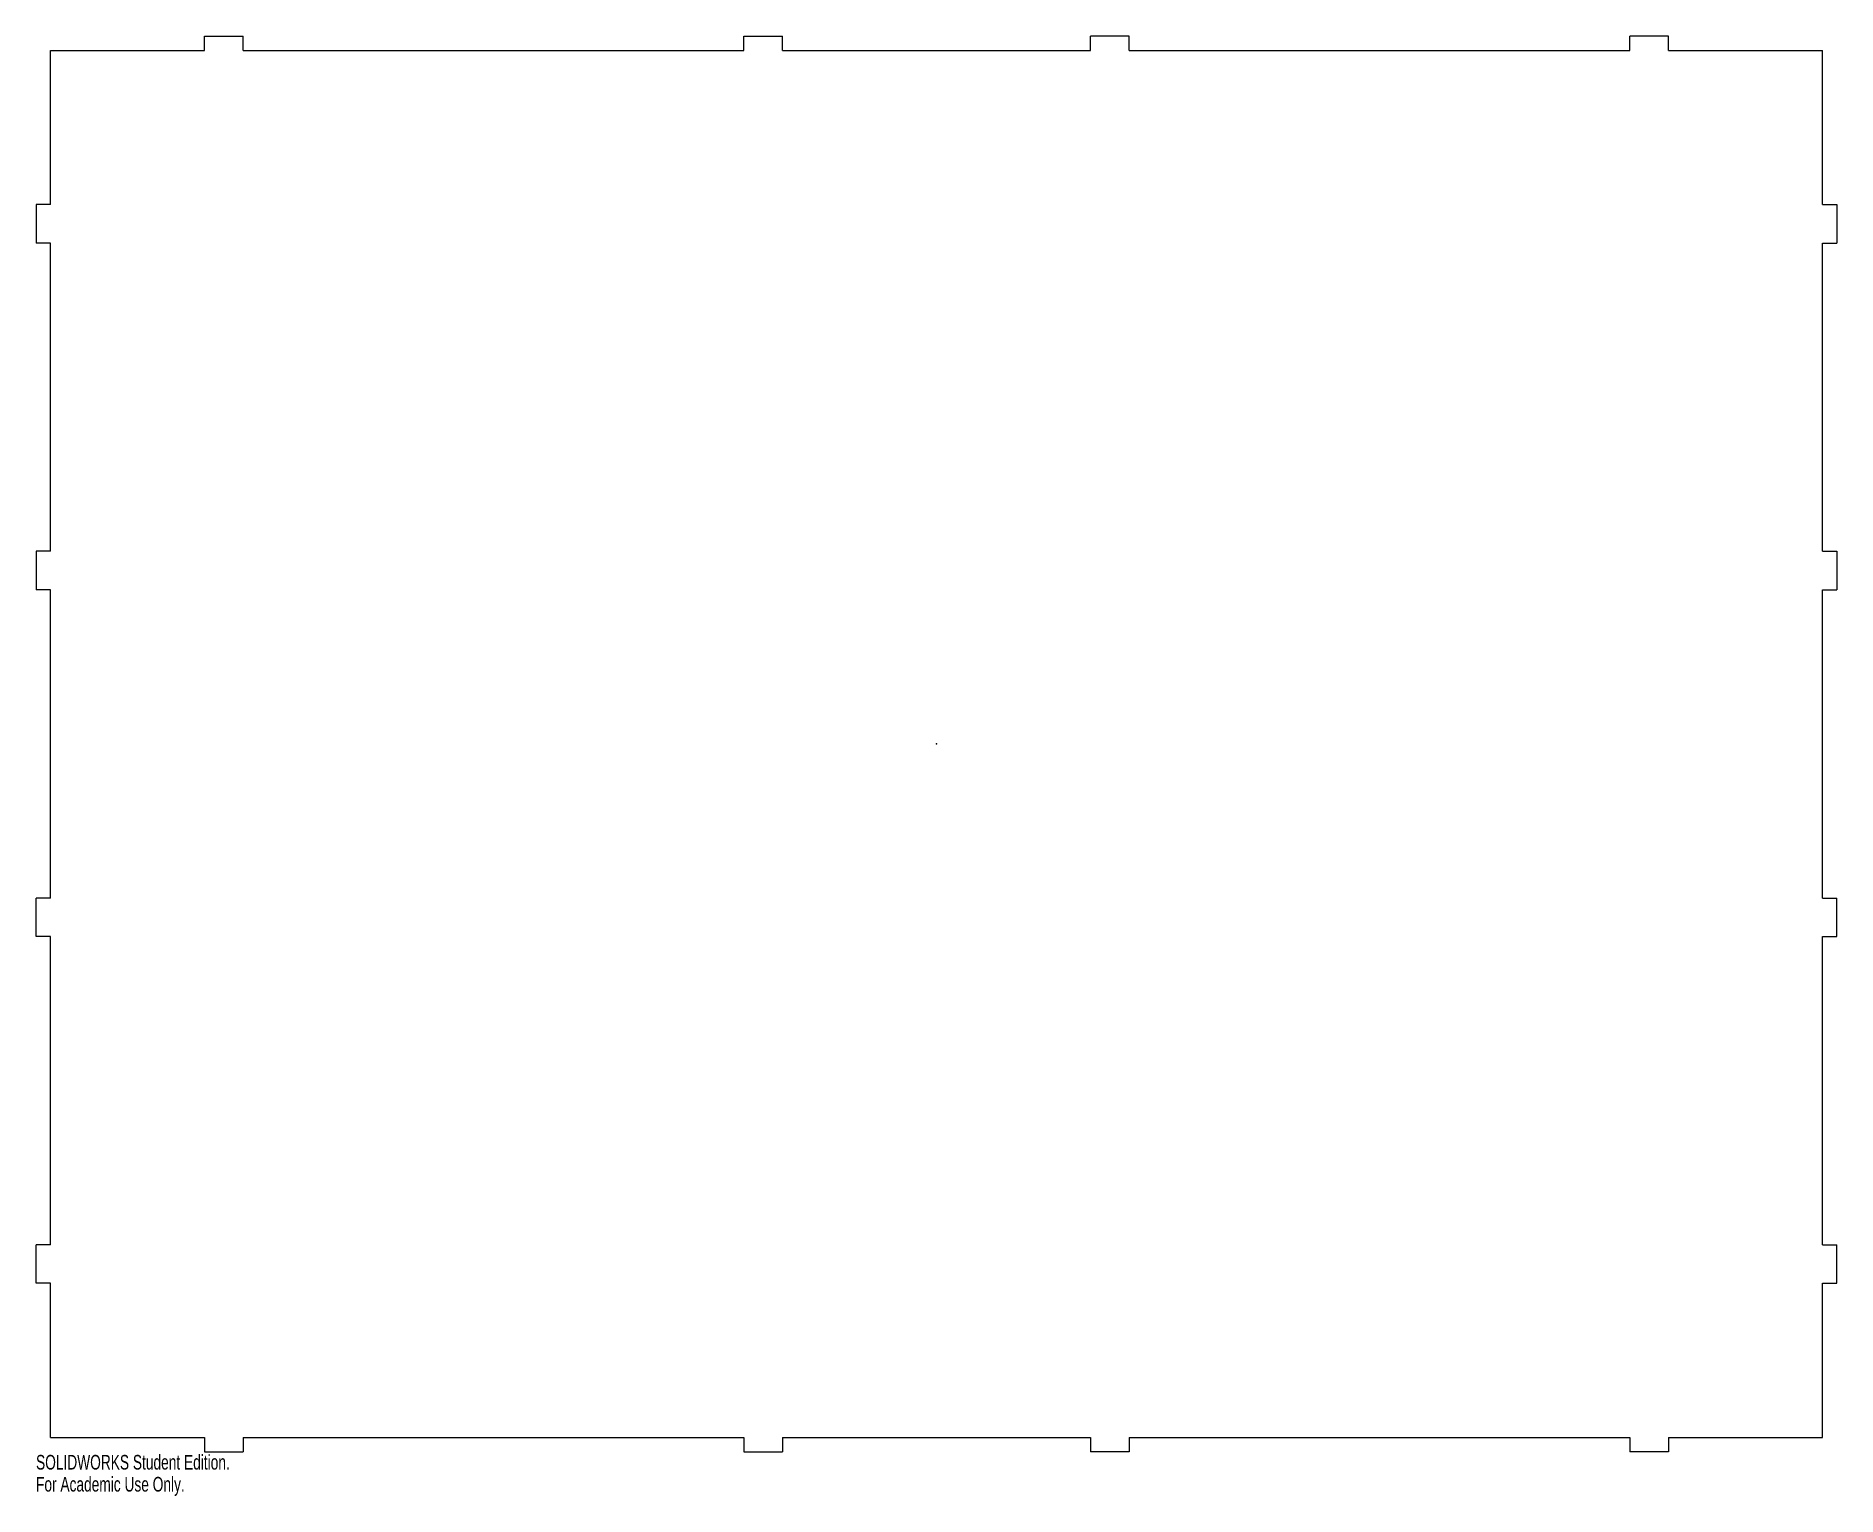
# Model space of a CAD drawing. Header units: inches. Extents: x -11.7 to 11.7, y -9.8 to 9.2.
import ezdxf

# ---------------------------------------------------------------- set-up
doc = ezdxf.new("R2010")
doc.units = ezdxf.units.IN
doc.header["$MEASUREMENT"] = 0
doc.header["$PDSIZE"] = -1
doc.styles.add('SLDTEXTSTYLE0', font='TXT', dxfattribs={"width": 0.7})

msp = doc.modelspace()

# ---------------------------------------------------------------- linework, layer by layer
at = {"color": 7, "linetype": 'Continuous'}
for p, q in [((-9.5, 9), (-9.5, 9.1875)), ((-9.5, 9.1875), (-9, 9.1875)), ((-9, 9), (-9, 9.1875)), ((-2.5, 9.1875), (-2, 9.1875)), ((-2.5, 9), (-2.5, 9.1875)), ((-2, 9), (-2, 9.1875)), ((2, 9), (2, 9.1875)), ((2.5, 9.1875), (2, 9.1875)), ((2.5, 9), (2.5, 9.1875)), ((9.5, 9.1875), (9, 9.1875)), ((9, 9), (9, 9.1875)), ((9.5, 9), (9.5, 9.1875)), ((-11.5, 9), (-9.5, 9)), ((-11.5, 7), (-11.5, 9)), ((-9, 9), (-2.5, 9)), ((-2, 9), (2, 9)), ((2.5, 9), (9, 9)), ((9.5, 9), (11.5, 9)), ((11.5, 7), (11.5, 9)), ((-11.5, 7), (-11.6875, 7)), ((-11.6875, 7), (-11.6875, 6.5)), ((11.5, 7), (11.6875, 7)), ((11.6875, 7), (11.6875, 6.5)), ((-11.5, 6.5), (-11.6875, 6.5)), ((-11.5, 2.5), (-11.5, 6.5)), ((11.5, 6.5), (11.6875, 6.5)), ((11.5, 2.5), (11.5, 6.5)), ((-11.5, 2.5), (-11.6875, 2.5)), ((-11.6875, 2.5), (-11.6875, 2)), ((11.5, 2.5), (11.6875, 2.5)), ((11.6875, 2.5), (11.6875, 2)), ((-11.5, 2), (-11.6875, 2)), ((-11.5, -2), (-11.5, 2)), ((11.5, -2), (11.5, 2)), ((11.5, 2), (11.6875, 2)), ((-11.6875, -2.5), (-11.6875, -2)), ((-11.5, -2), (-11.6875, -2)), ((11.5, -2), (11.6875, -2)), ((11.6875, -2.5), (11.6875, -2)), ((-11.5, -2.5), (-11.6875, -2.5)), ((-11.5, -6.5), (-11.5, -2.5)), ((11.5, -6.5), (11.5, -2.5)), ((11.5, -2.5), (11.6875, -2.5)), ((-11.5, -6.5), (-11.6875, -6.5)), ((-11.6875, -7), (-11.6875, -6.5)), ((11.5, -6.5), (11.6875, -6.5)), ((11.6875, -7), (11.6875, -6.5)), ((-11.5, -7), (-11.6875, -7)), ((-11.5, -9), (-11.5, -7)), ((11.5, -7), (11.6875, -7)), ((11.5, -9), (11.5, -7)), ((-11.5, -9), (-9.5, -9)), ((-9.5, -9), (-9.5, -9.1875)), ((-9, -9), (-2.5, -9)), ((-9, -9), (-9, -9.1875)), ((-2.5, -9), (-2.5, -9.1875)), ((-2, -9), (2, -9)), ((-2, -9), (-2, -9.1875)), ((2, -9), (2, -9.1875)), ((2.5, -9), (9, -9)), ((2.5, -9), (2.5, -9.1875)), ((9, -9), (9, -9.1875)), ((9.5, -9), (9.5, -9.1875)), ((9.5, -9), (11.5, -9)), ((-9.5, -9.1875), (-9, -9.1875)), ((-2.5, -9.1875), (-2, -9.1875)), ((2.5, -9.1875), (2, -9.1875)), ((9.5, -9.1875), (9, -9.1875))]:
    msp.add_line(p, q, dxfattribs=at)
msp.add_point((0, 0), dxfattribs=at)

# ---------------------------------------------------------------- texts
at = {"color": 7, "linetype": 'Continuous', "char_height": 0.1903, "attachment_point": 1, "style": 'SLDTEXTSTYLE0'}
for s, insert in [('SOLIDWORKS Student Edition.', (-11.6875, -9.2276)), ('For Academic Use Only.', (-11.6875, -9.5131))]:
    msp.add_mtext(s, dxfattribs=dict(at, insert=insert))

doc.saveas('drawing.dxf')
